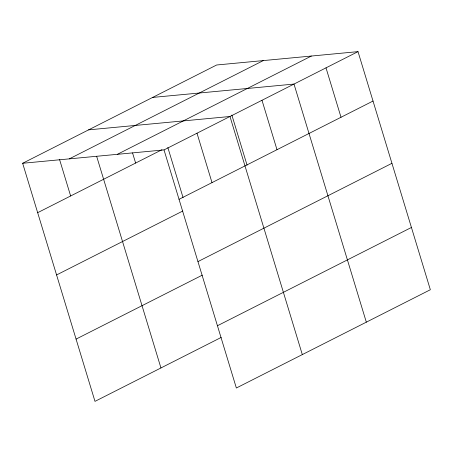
<?xml version="1.0" encoding="UTF-8"?>
<svg xmlns="http://www.w3.org/2000/svg" width="453" height="453" viewBox="0 0 453 453"><rect width="100%" height="100%" fill="white"/><g stroke="black" fill="none" stroke-linecap="round" stroke-linejoin="round"><path stroke-width="0.68" d="M22.65 163.273L216.642 64.994L358.012 51.636L430.35 289.727L236.358 388.006L164.02 149.915L22.65 163.273L94.988 401.364L221.2 337.428M69.303 158.861L263.295 60.589M117.367 154.32L311.358 56.047M37.661 212.684L161.987 149.7M164.02 149.915L358.012 51.636M179.031 199.326L373.023 101.047M56.58 274.948L182.791 211.013M197.95 261.591L391.941 163.312M76.07 339.099L202.281 275.164M217.44 325.741L411.432 227.463M152.627 97.429L293.997 84.071L366.33 322.162M88.607 129.858L229.977 116.5L302.315 354.591M326.001 67.854L341.018 117.265M261.987 100.283L276.998 149.694M231.862 115.085L247.078 165.164M196.998 133.205L212.01 182.616M167.842 147.514L183.063 197.599M132.542 152.899L135.628 163.052M96.631 156.257L160.945 367.949M59.536 159.422L70.64 195.973"/></g></svg>
